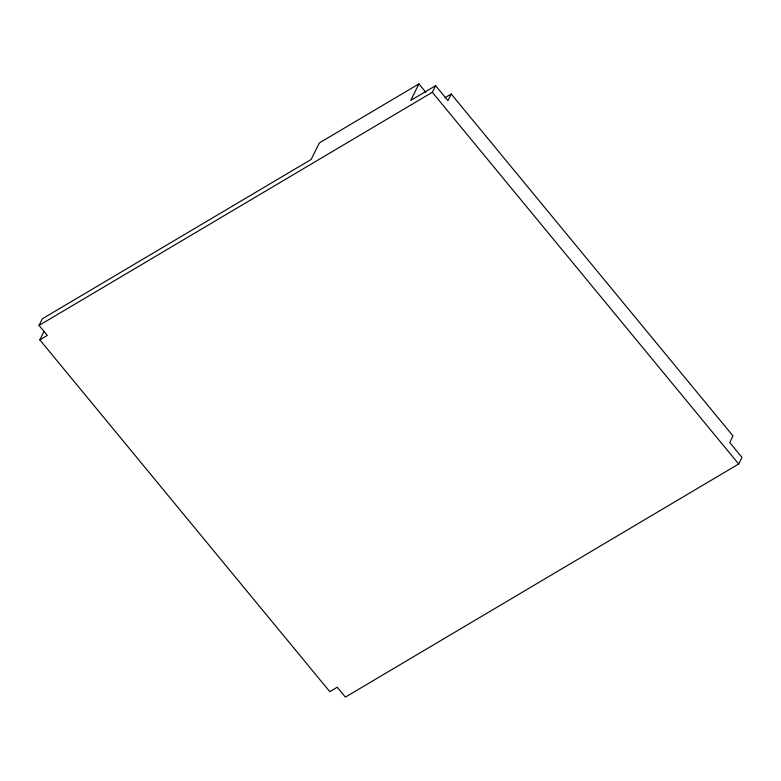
<?xml version="1.0" encoding="UTF-8"?>
<svg xmlns="http://www.w3.org/2000/svg" width="781" height="781" viewBox="0 0 781 781"><rect width="100%" height="100%" fill="white"/><g stroke="black" fill="none" stroke-linecap="round" stroke-linejoin="round"><path stroke-width="1.17" d="M445.004 97.713L451.223 94.023L733.017 435.935L729.737 442.554L741.95 457.373L738.67 463.992L345.397 697.111L337.246 687.231L329.787 691.654L39.841 339.862L47.309 335.43L39.05 325.413L42.33 318.794L311.15 159.451L319.361 142.913L418.928 83.889L425.86 92.304M39.841 339.862L43.951 331.593M418.928 83.889L410.718 100.427L435.603 85.676L447.943 100.642L451.223 94.023M39.05 325.413L432.323 92.285L435.603 85.676M432.323 92.285L738.67 463.992"/></g></svg>
